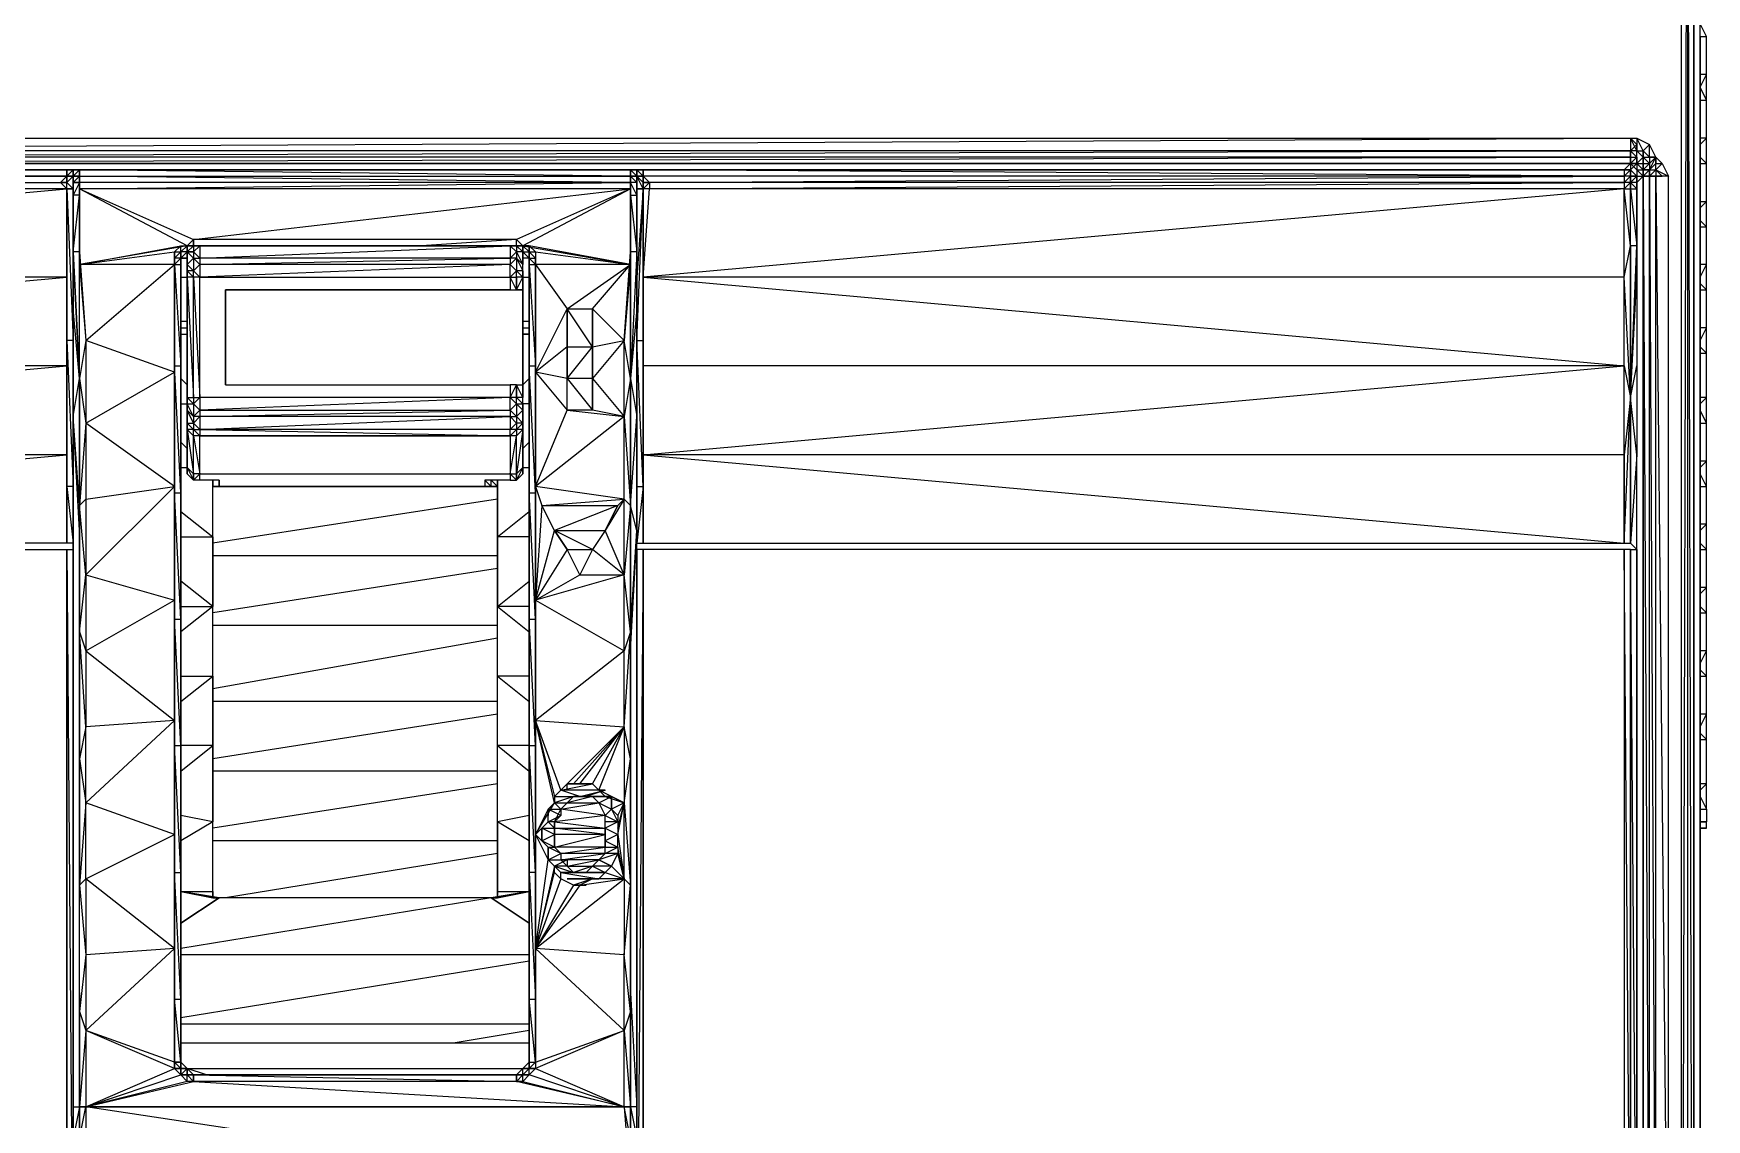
# Model space of a CAD drawing. Header units: millimetres. Extents: x 0 to 3881, y 0 to 2744.
# Drawn here: x 1903.7 to 1968.6, y 2008.6 to 2050.7 of the extents above; entities that cross this region are included whole.
import ezdxf

# ---------------------------------------------------------------- set-up
doc = ezdxf.new("R2010")
doc.units = ezdxf.units.MM

# ---------------------------------------------------------------- blocks, each defined once
blk = doc.blocks.new('A$C147918ED')
at = {"flags": 128}
for points in [[(104.678, 112.379), (104.678, 133.026), (104.678, 133.271), (104.433, 133.271), (104.187, 133.517), (0.737, 133.517), (0.491, 133.271), (0.246, 133.026), (0.246, 112.379), (0.246, 31.96), (0.491, 31.714), (0.491, 31.468), (0.737, 31.468), (1.965, 31.468), (2.211, 31.468), (2.456, 31.468), (102.468, 31.468), (102.713, 31.468), (102.959, 31.468)], [(104.433, 34.922), (104.433, 130.078), (104.187, 130.078)], [(104.678, 112.379), (104.924, 112.379), (104.678, 112.87), (104.924, 113.362), (104.678, 113.362)], [(104.678, 108.435), (104.678, 112.379), (104.678, 69.829), (104.678, 70.074), (104.678, 70.566), (104.678, 70.811), (104.678, 79.422)], [(104.678, 8.857), (104.924, 8.857), (104.924, 9.102), (104.924, 9.594), (104.924, 10.331), (104.924, 10.822), (104.924, 11.804), (104.924, 12.541), (104.924, 36.15), (104.924, 36.395), (104.924, 36.641), (104.924, 36.887), (104.678, 44.255), (104.678, 60.004), (104.678, 60.495), (104.678, 60.741), (104.678, 60.986), (104.678, 61.478), (104.678, 69.829), (104.678, 112.379)], [(104.924, 110.905), (104.924, 112.379)], [(104.924, 108.435), (104.924, 109.908), (104.678, 110.414), (104.924, 110.905), (104.678, 110.905)], [(104.924, 109.908), (104.924, 110.905)], [(104.678, 109.908), (104.924, 109.908)], [(102.222, 56.551), (101.976, 56.551), (2.948, 56.551), (2.702, 56.551), (2.211, 56.796), (1.965, 57.042), (1.719, 57.533), (1.474, 58.025), (1.474, 106.961), (1.719, 107.452), (1.965, 107.698), (2.211, 108.189), (2.702, 108.435), (2.948, 108.435), (101.976, 108.435), (102.222, 108.435), (102.713, 108.189)], [(101.976, 107.452), (2.948, 107.452), (2.702, 107.698), (2.702, 107.944), (2.456, 107.944), (2.456, 107.698), (2.211, 107.698), (2.211, 108.189), (2.702, 107.944), (2.702, 108.435), (2.948, 108.189), (2.948, 108.435), (2.948, 107.944), (2.948, 108.189), (2.948, 107.944), (2.948, 107.698), (2.948, 107.452), (2.702, 107.698), (2.948, 107.698), (2.702, 107.944), (2.948, 108.189)], [(101.976, 107.698), (102.222, 107.698), (102.222, 107.944), (101.976, 107.944), (102.222, 107.698), (101.976, 107.452)], [(102.222, 107.944), (102.222, 108.189)], [(102.222, 107.452), (102.222, 107.944)], [(102.222, 107.944), (102.468, 107.698), (102.222, 107.452), (102.222, 107.207), (102.468, 107.207), (102.222, 107.452), (102.468, 107.452), (102.468, 107.698)], [(102.959, 107.698), (102.713, 108.189)], [(104.678, 108.435), (104.678, 108.189), (104.678, 107.944)], [(104.678, 108.189), (104.924, 108.435), (104.678, 108.435)], [(104.678, 80.405), (104.678, 107.944)], [(104.924, 87.297), (104.924, 107.452), (104.924, 108.435)], [(41.279, 106.961), (3.193, 106.961)], [(2.948, 107.452), (101.976, 107.452)], [(3.193, 107.207), (2.948, 107.207), (3.193, 107.207), (41.279, 107.207), (3.193, 106.961), (41.279, 106.961), (3.193, 106.715), (41.279, 106.47), (3.193, 106.47), (2.948, 106.47), (3.193, 106.715), (2.948, 106.715), (3.193, 106.961), (3.193, 106.715), (3.193, 106.47)], [(41.525, 106.715), (41.525, 106.961), (41.525, 107.207), (3.193, 107.207), (41.77, 107.207), (63.154, 107.207), (101.731, 107.207)], [(41.279, 106.961), (41.279, 107.207)], [(41.279, 106.47), (41.279, 106.715), (41.525, 106.961), (41.279, 106.961), (41.525, 107.207)], [(63.154, 107.207), (63.154, 106.961), (41.77, 107.207), (41.525, 107.207), (41.525, 106.961)], [(41.77, 107.207), (41.525, 106.961)], [(41.525, 106.961), (41.525, 107.207)], [(41.77, 107.207), (41.525, 107.207)], [(41.77, 107.207), (41.77, 106.961), (41.77, 106.715)], [(63.399, 61.478), (63.399, 92.701), (63.399, 96.139), (63.399, 99.592), (63.399, 103.031), (63.399, 106.47), (63.399, 106.961), (63.399, 107.207), (63.154, 107.207)], [(63.154, 106.715), (63.154, 106.961), (63.154, 107.207)], [(63.399, 106.961), (63.154, 106.961), (63.399, 106.961), (63.154, 106.961), (63.154, 107.207)], [(63.154, 106.961), (63.399, 106.961), (63.154, 107.207)], [(63.399, 106.961), (63.154, 107.207)], [(63.399, 106.961), (63.399, 107.207)], [(63.399, 106.961), (63.399, 107.207)], [(63.645, 107.207), (63.645, 106.961)], [(101.731, 106.961), (101.976, 107.207), (101.731, 107.207)], [(101.731, 106.47), (101.976, 106.47), (101.976, 106.715), (101.976, 106.961), (101.976, 107.207)], [(101.976, 107.452), (102.222, 107.452)], [(102.222, 107.452), (102.222, 107.207), (101.976, 107.452)], [(102.713, 106.961), (102.713, 107.207), (102.959, 107.698), (102.713, 107.452), (102.713, 107.207), (102.468, 107.207)], [(102.468, 106.961), (102.468, 107.207), (102.468, 107.452)], [(102.468, 106.961), (102.468, 107.207), (102.713, 107.207), (102.468, 106.961), (102.713, 107.207), (102.713, 106.961), (102.468, 106.961), (102.713, 106.961)], [(102.713, 107.207), (102.959, 107.452), (102.959, 107.698)], [(102.959, 107.207), (103.205, 107.452), (102.959, 107.698), (102.959, 107.452), (103.205, 107.452), (103.45, 106.961), (103.205, 106.961), (102.959, 106.961), (103.205, 106.961)], [(104.678, 105.979), (104.924, 105.979), (104.924, 107.452), (104.678, 107.698)], [(104.678, 107.452), (104.924, 107.452)], [(3.193, 106.715), (41.033, 106.715), (41.279, 106.961)], [(41.279, 106.47), (41.033, 106.715), (41.279, 106.961)], [(41.033, 106.715), (41.279, 106.715), (41.279, 106.961)], [(41.279, 106.47), (41.033, 106.715), (41.279, 106.715), (41.279, 106.961)], [(41.279, 106.715), (41.279, 106.961)], [(41.525, 106.961), (41.279, 106.961), (41.525, 106.961), (41.279, 106.961)], [(41.279, 106.47), (41.279, 106.715), (41.525, 106.47)], [(41.525, 61.478), (41.525, 64.671), (41.525, 67.618), (41.525, 70.811), (41.77, 70.811), (41.77, 75.247), (41.77, 79.668), (41.77, 84.089), (41.77, 88.771), (41.77, 93.192), (41.525, 97.627), (41.525, 101.803), (41.525, 106.224), (41.525, 106.47), (41.525, 106.715)], [(63.399, 106.715), (63.399, 106.47), (63.399, 106.224), (63.399, 106.715), (63.154, 106.715), (63.154, 106.47), (41.77, 106.47), (63.154, 106.715), (41.77, 106.715), (41.77, 106.224), (41.525, 106.224)], [(41.77, 106.224), (41.77, 106.715)], [(63.399, 106.961), (63.154, 106.961)], [(63.154, 106.961), (63.399, 106.715), (63.399, 106.961)], [(63.399, 106.961), (63.399, 106.715), (63.399, 106.47), (63.399, 106.224), (63.399, 104.014), (63.154, 99.101), (63.154, 94.174), (63.154, 89.262)], [(63.645, 106.47), (63.399, 106.961), (63.645, 106.715), (63.645, 106.961), (63.399, 106.961), (63.645, 106.961)], [(63.645, 96.139), (101.731, 99.592), (101.976, 98.364), (101.731, 96.139), (101.731, 92.701), (101.976, 98.364), (101.731, 103.031), (101.976, 104.259), (101.731, 106.47), (63.891, 106.47), (101.731, 106.715), (63.891, 106.715), (101.731, 106.961), (63.645, 106.961), (63.891, 106.715), (63.645, 106.715), (63.645, 106.961)], [(101.976, 106.47), (101.976, 106.715)], [(101.976, 98.364), (101.976, 104.259), (101.976, 106.47), (102.222, 104.259), (102.222, 106.47), (102.222, 106.715)], [(102.222, 106.715), (102.468, 106.961)], [(102.222, 106.47), (102.222, 106.715)], [(102.713, 106.961), (102.959, 106.961)], [(41.279, 99.592), (41.279, 100.575), (41.279, 103.031), (41.279, 106.47)], [(41.279, 92.701), (41.279, 94.911), (41.279, 96.139), (41.279, 100.575), (41.279, 106.47), (41.525, 100.575), (41.279, 100.575), (41.525, 94.911), (41.279, 94.911), (41.525, 92.701), (41.525, 94.911), (41.525, 100.575), (41.525, 106.47), (41.525, 103.031)], [(63.154, 106.47), (58.978, 104.259), (58.733, 104.505), (58.978, 104.259)], [(59.224, 104.259), (59.469, 104.014), (63.154, 103.522), (59.224, 104.259), (58.978, 104.259), (63.154, 103.522), (63.154, 106.47), (63.154, 104.014), (63.154, 103.522), (62.908, 100.575), (61.68, 101.803)], [(101.976, 92.455), (101.731, 92.455), (63.645, 92.455), (63.399, 92.455), (63.399, 92.701), (63.645, 92.701), (101.731, 92.701), (101.976, 92.701), (102.222, 92.455), (102.222, 96.139), (101.976, 92.701), (101.976, 98.364), (102.222, 103.031), (102.222, 104.259), (102.222, 106.47), (102.222, 103.031), (102.222, 99.592)], [(63.399, 100.575), (63.645, 106.47), (63.399, 103.031), (63.399, 100.575), (63.399, 94.911), (63.645, 94.911), (63.399, 92.701), (63.399, 94.911), (63.399, 96.139), (63.399, 100.575), (63.399, 99.592)], [(63.645, 92.701), (63.645, 94.911), (63.399, 100.575), (63.645, 100.575), (63.645, 106.47), (63.399, 106.47)], [(63.645, 106.47), (63.645, 100.575), (63.645, 94.911), (63.645, 92.701), (63.645, 96.139), (63.645, 100.575), (63.645, 99.592), (63.645, 96.139), (63.645, 94.911)], [(101.731, 103.031), (101.731, 106.47), (63.645, 103.031), (63.645, 100.575)], [(104.678, 105.733), (104.924, 105.979)], [(104.678, 103.031), (104.924, 103.522), (104.924, 104.996), (104.678, 105.242)], [(104.678, 103.277), (104.678, 103.522), (104.678, 104.996), (104.924, 104.996)], [(41.77, 84.089), (41.77, 84.335), (41.77, 88.771), (41.77, 89.262), (41.77, 93.192), (41.77, 94.174), (41.525, 97.627), (41.77, 99.101), (41.525, 104.014)], [(41.77, 103.522), (45.7, 104.259), (45.946, 104.259), (41.77, 103.522), (42.016, 100.575), (42.016, 97.367), (42.016, 94.42), (45.455, 94.911), (42.016, 91.472), (45.455, 90.49)], [(45.455, 103.522), (45.455, 103.768), (45.455, 104.014)], [(45.455, 103.522), (45.7, 103.522), (45.7, 103.768), (45.7, 104.014)], [(45.7, 93.929), (46.943, 92.946), (46.943, 95.157), (46.943, 94.911), (47.188, 94.911), (47.188, 95.157), (46.437, 95.157), (46.191, 95.157), (45.946, 95.402), (45.946, 95.648), (45.946, 95.894), (45.946, 97.367), (45.946, 97.627), (45.946, 98.119), (45.946, 98.364), (45.946, 103.031), (45.946, 103.277), (45.946, 103.522), (45.946, 103.768), (45.946, 104.014), (46.191, 104.259), (46.437, 104.259), (46.437, 103.768), (46.437, 103.522), (46.437, 103.031), (46.191, 103.277), (46.437, 103.522), (46.191, 103.768), (46.437, 103.768), (46.191, 104.014), (46.437, 104.259), (46.191, 104.259), (45.946, 104.014)], [(45.946, 104.014), (45.7, 104.014), (45.946, 104.259)], [(45.7, 103.768), (45.946, 104.014)], [(45.946, 103.522), (45.946, 104.014)], [(58.733, 104.259), (58.978, 104.014), (58.733, 104.014), (58.978, 103.522), (58.733, 103.768), (58.978, 103.277), (58.733, 103.277), (58.978, 103.031), (58.733, 103.031), (58.733, 102.54), (58.487, 103.031), (58.487, 103.522), (46.437, 103.031), (58.487, 103.031), (58.487, 102.54), (47.434, 102.54), (47.434, 98.856), (58.487, 98.856), (58.487, 98.364), (46.437, 98.364)], [(58.733, 104.259), (58.487, 104.259), (58.733, 104.259), (58.487, 104.259), (46.437, 104.259)], [(47.434, 102.54), (47.434, 98.856), (47.434, 102.54), (58.978, 102.54), (58.733, 102.54), (58.978, 103.031), (58.978, 103.277), (58.978, 103.522), (58.978, 104.014), (58.978, 103.768), (58.978, 103.522)], [(58.978, 104.259), (58.733, 104.259), (58.733, 104.505), (55.048, 104.259)], [(58.978, 104.014), (59.224, 104.014), (58.978, 104.259), (59.224, 104.014), (59.224, 104.259), (59.224, 104.014)], [(58.978, 103.277), (58.978, 103.522), (58.978, 104.014)], [(59.469, 104.014), (59.469, 103.522), (59.469, 103.768)], [(63.154, 94.174), (63.154, 99.101), (63.154, 104.014)], [(45.455, 103.522), (45.7, 99.592), (45.7, 103.522)], [(45.7, 103.768), (45.7, 103.522)], [(58.733, 71.794), (58.978, 72.054), (58.733, 72.054), (58.978, 72.299), (59.224, 72.545), (59.224, 76.966), (59.224, 81.387), (59.224, 85.823), (59.224, 90.244), (59.224, 94.665), (59.224, 99.101), (59.224, 103.522), (59.469, 99.592)], [(58.978, 95.648), (58.978, 95.894), (58.978, 97.367), (58.978, 97.627), (58.978, 98.119), (58.978, 98.364), (58.978, 103.031), (58.978, 103.277), (58.978, 103.522), (58.978, 103.768)], [(59.224, 103.768), (58.978, 103.768)], [(60.698, 101.803), (61.68, 101.803), (63.154, 103.522)], [(104.924, 103.522), (104.678, 103.522)], [(45.7, 103.031), (45.946, 103.031)], [(45.946, 98.364), (45.946, 103.031), (46.191, 98.364), (46.437, 98.364)], [(46.191, 98.364), (46.191, 103.031), (45.946, 103.031)], [(58.487, 102.54), (58.733, 102.54), (58.733, 103.031)], [(59.224, 99.101), (58.978, 98.856), (58.978, 102.54), (58.978, 98.364), (58.978, 103.031)], [(58.978, 103.031), (59.224, 103.031)], [(101.731, 96.139), (101.731, 99.592), (63.645, 99.592), (63.645, 103.031)], [(104.924, 101.066), (104.924, 102.54), (104.678, 102.785)], [(104.678, 102.049), (104.678, 102.54), (104.924, 102.54)], [(45.946, 101.312), (45.7, 101.312), (45.7, 101.066), (45.946, 101.066)], [(59.224, 101.312), (58.978, 101.312)], [(59.715, 94.174), (62.663, 94.174), (62.908, 94.42), (62.908, 97.627), (59.469, 94.911), (60.698, 97.873), (60.698, 99.101), (59.469, 99.347), (60.698, 97.873), (62.908, 97.627), (61.68, 97.873), (60.698, 97.873), (60.698, 99.101), (60.698, 100.329), (59.469, 99.347), (60.698, 101.803), (60.698, 100.329), (61.68, 100.329), (62.908, 100.575)], [(61.68, 99.101), (60.698, 99.101), (61.68, 100.329), (60.698, 101.803), (60.698, 100.329), (60.698, 99.101), (61.68, 97.873), (60.698, 97.873), (60.698, 99.101), (60.698, 100.329), (60.698, 101.803), (61.68, 101.803)], [(45.7, 100.82), (45.946, 100.82)], [(58.978, 101.066), (59.224, 101.066)], [(58.978, 100.82), (59.224, 100.82)], [(104.678, 100.575), (104.924, 101.066), (104.678, 101.066)], [(41.525, 92.701), (41.279, 92.701), (41.279, 94.911), (41.279, 100.575)], [(41.525, 100.575), (41.525, 96.139), (41.525, 94.911), (41.525, 92.701), (41.525, 96.139)], [(104.678, 100.084), (104.924, 100.084), (104.678, 100.329)], [(104.924, 98.364), (104.924, 100.084)], [(2.948, 61.478), (2.702, 61.478), (2.702, 92.455), (2.948, 92.455), (3.193, 92.455), (41.279, 92.455), (41.525, 92.455), (41.525, 92.701), (41.525, 96.139), (41.525, 99.592)], [(59.224, 94.665), (59.224, 99.101), (59.224, 94.665), (59.224, 99.592)], [(45.7, 99.101), (45.946, 98.856)], [(45.7, 90.244), (45.7, 94.665), (45.7, 99.101)], [(58.487, 98.364), (58.733, 98.856), (58.487, 98.856)], [(58.978, 98.119), (58.978, 98.364), (58.733, 98.856), (58.978, 98.856)], [(45.7, 98.119), (45.946, 98.119)], [(45.946, 98.119), (45.946, 98.364)], [(59.224, 98.119), (58.978, 98.119)], [(104.678, 98.119), (104.924, 98.364), (104.678, 98.364)], [(45.946, 95.648), (45.946, 97.367), (45.946, 97.873)], [(58.978, 97.627), (58.978, 97.367)], [(63.154, 89.262), (63.399, 93.192), (63.154, 94.174), (63.399, 97.627), (63.399, 93.192), (63.154, 88.771), (63.154, 84.089)], [(104.678, 97.367), (104.924, 97.367), (104.678, 97.873)], [(46.437, 97.122), (58.487, 96.876), (46.437, 96.876), (46.191, 97.122)], [(46.437, 96.876), (58.487, 96.876), (58.487, 95.402), (58.733, 96.876)], [(58.487, 96.876), (58.487, 97.122)], [(58.733, 96.876), (58.978, 97.122), (58.733, 97.122), (58.978, 97.367), (58.978, 95.894), (58.978, 95.648)], [(58.978, 97.122), (58.978, 97.367), (58.733, 97.367)], [(104.924, 95.894), (104.924, 97.367)], [(45.7, 96.63), (45.946, 96.385)], [(59.224, 96.63), (58.978, 96.385)], [(63.399, 92.701), (63.399, 96.139)], [(45.7, 95.648), (45.946, 95.648)], [(58.487, 95.157), (58.733, 95.157), (58.978, 95.402), (58.978, 95.648), (59.224, 95.648)], [(104.678, 95.648), (104.924, 95.894), (104.678, 95.894)], [(45.7, 87.542), (46.943, 87.542), (46.943, 90.244), (46.943, 92.946), (46.943, 95.157)], [(46.437, 95.157), (46.437, 95.402), (58.487, 95.402), (58.733, 95.402), (58.733, 95.157), (58.487, 95.402), (58.487, 95.157), (57.505, 95.157), (57.505, 94.911), (57.75, 94.911), (57.996, 94.911), (57.75, 94.911)], [(57.505, 94.911), (47.188, 94.911), (46.943, 94.911)], [(57.75, 94.911), (57.505, 95.157)], [(57.75, 94.911), (57.75, 95.157)], [(57.75, 78.931), (57.996, 78.931), (57.996, 79.177), (57.996, 78.931), (57.996, 79.177), (57.996, 81.879), (57.996, 84.841), (57.996, 87.542), (57.996, 90.244), (57.996, 92.946), (57.996, 95.157), (57.996, 92.946), (59.224, 93.929)], [(61.68, 83.352), (60.698, 83.352), (62.908, 85.577), (62.908, 88.525), (59.469, 85.823), (62.908, 85.577), (60.452, 83.107), (59.469, 85.823), (59.469, 90.49), (59.469, 94.911)], [(104.678, 94.911), (104.924, 94.911), (104.678, 95.402)], [(104.924, 93.437), (104.924, 94.911)], [(45.455, 72.545), (45.7, 72.545), (45.455, 72.545), (45.7, 72.299), (45.7, 72.545), (45.946, 72.299), (46.191, 72.054), (45.946, 72.299), (45.7, 72.299), (45.7, 72.545), (45.7, 76.966), (45.7, 81.387), (45.7, 85.823), (45.7, 90.244), (45.7, 94.665)], [(45.455, 90.49), (45.455, 89.753), (45.455, 94.665)], [(57.996, 94.42), (46.943, 92.701)], [(59.469, 94.665), (59.469, 90.49), (59.469, 89.753), (59.469, 85.823), (59.469, 84.841), (59.469, 81.387), (59.469, 79.914), (59.469, 76.966), (59.469, 75.001), (59.469, 72.545), (59.469, 76.966), (59.469, 81.387)], [(62.908, 91.472), (62.171, 93.192), (61.68, 92.455), (61.189, 91.472), (60.698, 92.455), (60.206, 93.192), (59.715, 94.174), (62.663, 94.174), (60.206, 93.192), (59.715, 94.174), (59.469, 90.49), (61.189, 91.472), (62.908, 91.472), (61.68, 92.455), (61.189, 91.472), (60.698, 92.455), (59.469, 90.49), (60.206, 93.192), (60.698, 92.455), (61.68, 92.455), (60.206, 93.192), (62.171, 93.192)], [(62.908, 94.42), (62.171, 93.192)], [(45.7, 92.946), (46.943, 92.946), (46.943, 90.244), (45.7, 91.227)], [(59.224, 92.946), (57.996, 92.946), (57.996, 90.244)], [(62.171, 93.192), (61.68, 92.455)], [(104.678, 93.192), (104.924, 93.437), (104.678, 93.437)], [(41.279, 59.267), (41.279, 60.495), (41.279, 61.478), (41.279, 92.455), (41.279, 61.478), (41.279, 92.455), (41.525, 61.478), (41.525, 92.455)], [(101.976, 92.455), (101.976, 61.478), (102.222, 61.478), (101.976, 92.455), (102.222, 92.455), (102.222, 61.478)], [(102.222, 61.478), (102.222, 92.455)], [(104.678, 92.455), (104.924, 92.455), (104.678, 92.701)], [(104.924, 90.981), (104.924, 92.455)], [(57.996, 92.209), (46.943, 92.209)], [(57.996, 91.718), (46.943, 89.999)], [(41.77, 89.262), (42.016, 91.472), (42.016, 88.525), (45.455, 90.49)], [(59.224, 90.244), (57.996, 90.244), (59.224, 91.227)], [(62.663, 81.633), (62.663, 81.387), (62.908, 82.616), (63.154, 79.422), (63.154, 84.335), (63.154, 89.262), (62.908, 91.472)], [(104.678, 90.736), (104.924, 90.981), (104.678, 90.981)], [(42.016, 88.525), (45.455, 85.823), (45.455, 90.49)], [(45.7, 90.244), (46.943, 90.244), (45.7, 89.262)], [(47.188, 78.931), (46.943, 78.931), (46.943, 79.177), (46.943, 81.879), (46.943, 84.841), (46.943, 87.542), (46.943, 90.244)], [(59.224, 87.542), (57.996, 87.542), (57.996, 90.244), (59.224, 89.262)], [(59.224, 90.244), (59.224, 85.823), (59.224, 89.753), (59.224, 84.841), (59.224, 85.823), (59.224, 81.387), (59.224, 84.841), (59.224, 79.914), (59.224, 81.387), (59.224, 76.966), (59.224, 79.914), (59.224, 75.001), (59.224, 76.966), (59.224, 72.545), (59.224, 75.001), (59.224, 72.545), (59.469, 72.545), (59.224, 75.001), (59.469, 75.001), (59.469, 79.914), (59.224, 79.914), (59.469, 75.001), (59.469, 72.545), (62.908, 73.773)], [(104.678, 89.999), (104.924, 89.999), (104.678, 90.244)], [(104.924, 88.525), (104.924, 89.999)], [(57.996, 89.507), (46.943, 89.507)], [(57.996, 89.016), (46.943, 87.051)], [(63.154, 79.422), (62.908, 79.668), (62.908, 82.616), (63.154, 84.335), (62.908, 85.577), (63.154, 89.262), (62.908, 88.525)], [(63.154, 84.335), (63.154, 89.262)], [(104.678, 88.034), (104.924, 88.525), (104.678, 88.525)], [(104.678, 87.542), (104.924, 87.542), (104.678, 87.788)], [(45.7, 86.56), (46.943, 87.542), (46.943, 84.841), (45.7, 84.841)], [(59.224, 84.841), (57.996, 84.841), (57.996, 87.542), (59.224, 86.56)], [(104.678, 82.37), (104.924, 82.37), (104.924, 83.352), (104.924, 85.086), (104.924, 86.069), (104.924, 87.051), (104.924, 87.542)], [(57.996, 86.56), (46.943, 86.56)], [(42.016, 79.668), (45.455, 81.387), (42.016, 82.616), (45.455, 85.823), (42.016, 85.577)], [(45.455, 76.966), (45.455, 81.387), (45.455, 85.823)], [(57.996, 86.069), (46.943, 84.335)], [(59.715, 81.142), (60.206, 81.387), (59.715, 81.633), (60.206, 81.633), (59.961, 81.879), (59.469, 81.387), (59.469, 85.823)], [(104.678, 85.577), (104.924, 86.069), (104.678, 86.069)], [(45.7, 72.299), (45.7, 72.054), (45.946, 71.794), (45.7, 72.054), (45.455, 72.299), (45.455, 72.545), (45.455, 76.966), (42.016, 79.668), (42.016, 82.616), (42.016, 85.577), (41.77, 84.335), (42.016, 82.616), (41.77, 79.422), (42.016, 79.668), (42.016, 76.721), (42.016, 73.773)], [(60.698, 83.107), (60.698, 83.352), (60.943, 83.352), (61.189, 83.352), (62.908, 85.577), (60.943, 83.352), (60.698, 83.352), (60.452, 83.107), (60.206, 82.861), (60.943, 82.861), (60.206, 82.616), (60.698, 82.616), (60.452, 82.37), (60.452, 82.124), (60.206, 81.879), (60.206, 81.633), (60.206, 81.387), (60.206, 81.633)], [(61.189, 82.861), (62.171, 83.107), (60.452, 83.107), (61.68, 83.352), (61.926, 83.107), (62.908, 85.577), (62.908, 82.616)], [(61.189, 83.352), (61.68, 83.352), (62.908, 85.577)], [(104.678, 85.086), (104.924, 85.086), (104.678, 85.332)], [(45.7, 83.844), (46.943, 84.841), (46.943, 81.879), (45.7, 82.124)], [(59.224, 82.124), (57.996, 81.879), (57.996, 84.841), (59.224, 83.844)], [(41.77, 70.811), (41.77, 74.51), (41.77, 79.422), (41.77, 84.335)], [(57.996, 83.844), (46.943, 83.844)], [(57.996, 83.352), (46.943, 81.633)], [(104.678, 83.107), (104.924, 83.352), (104.678, 83.352)], [(59.715, 81.142), (59.715, 81.633), (59.961, 81.879), (59.961, 82.37), (59.469, 81.387), (60.206, 82.616), (59.961, 82.37), (59.961, 82.124)], [(60.206, 82.861), (61.189, 82.861), (60.452, 83.107)], [(60.206, 81.879), (60.452, 82.37), (60.698, 82.616), (60.943, 82.861), (61.189, 82.861), (61.434, 82.861), (61.68, 82.861), (60.698, 82.616), (61.926, 82.616), (62.171, 82.124)], [(61.926, 82.616), (61.68, 82.861), (60.943, 82.861), (61.434, 82.861), (61.68, 82.861), (61.926, 82.616), (62.171, 82.124)], [(61.926, 83.107), (62.171, 83.107), (61.434, 82.861), (62.417, 82.861), (61.68, 82.861), (61.926, 82.616), (62.417, 82.861), (62.417, 82.37), (62.663, 81.879), (62.171, 81.633), (62.663, 81.387), (62.663, 81.142)], [(62.171, 82.861), (62.417, 82.861), (62.908, 82.616)], [(62.417, 82.37), (62.663, 82.124), (62.663, 81.633), (62.908, 82.616)], [(104.678, 82.861), (104.924, 82.37), (104.924, 81.879), (104.678, 81.879)], [(57.996, 78.931), (57.75, 78.931), (47.188, 78.931), (46.943, 78.931), (46.943, 79.177), (46.943, 78.931), (45.7, 79.177), (46.943, 79.177), (46.943, 81.879), (45.7, 81.142)], [(59.224, 81.142), (57.996, 81.879), (57.996, 79.177), (59.224, 79.177), (57.996, 78.931)], [(60.206, 80.896), (60.206, 81.387), (60.206, 81.633), (60.206, 81.879), (59.961, 81.879), (60.452, 82.124), (59.961, 82.37)], [(60.206, 81.387), (60.206, 80.896), (60.452, 80.651), (60.452, 80.405), (60.698, 80.405), (60.698, 80.159), (60.943, 79.914), (61.434, 79.914), (61.68, 80.159), (61.926, 80.405), (62.171, 80.651), (62.171, 80.896), (62.171, 81.142), (62.171, 81.387), (62.171, 81.633), (62.171, 81.879), (62.171, 82.124)], [(104.678, 81.633), (104.924, 81.633), (104.678, 81.633), (104.924, 81.633), (104.924, 81.879), (104.678, 81.879), (104.924, 81.879)], [(59.715, 81.633), (59.715, 81.142)], [(62.171, 81.387), (62.171, 80.896), (62.663, 80.896), (62.663, 81.387), (62.908, 79.668), (62.663, 80.896), (62.663, 80.651)], [(62.663, 81.387), (62.171, 81.142), (62.663, 80.896)], [(57.996, 81.142), (46.943, 81.142)], [(57.996, 80.651), (47.434, 78.931)], [(60.206, 79.914), (60.206, 80.159), (59.961, 80.405), (59.961, 80.896)], [(62.417, 80.159), (62.663, 80.651), (62.171, 80.651), (62.663, 80.896), (62.663, 80.651), (61.926, 80.405), (62.171, 80.651), (62.171, 80.896)], [(62.908, 79.668), (62.663, 80.651)], [(60.698, 80.405), (60.698, 80.159), (60.206, 80.159), (60.943, 79.914), (60.452, 79.914), (61.926, 79.668), (60.698, 79.668), (61.68, 79.668), (60.943, 79.422), (61.434, 79.422), (61.189, 79.422)], [(60.943, 79.422), (60.452, 79.668), (60.452, 79.914), (60.206, 80.159)], [(61.926, 80.405), (60.452, 80.405), (60.698, 80.159), (61.926, 80.405), (61.68, 80.159)], [(60.943, 79.914), (61.434, 79.914), (61.68, 80.159)], [(61.68, 79.668), (61.926, 79.668), (62.171, 79.914)], [(104.678, 80.405), (104.678, 80.159), (104.678, 79.914), (104.678, 79.422)], [(41.77, 75.247), (41.77, 74.51), (41.77, 70.811), (41.77, 75.247), (41.77, 79.422)], [(41.77, 70.811), (41.77, 74.51), (41.77, 79.422)], [(61.189, 79.422), (59.469, 76.966), (62.908, 79.668), (62.908, 76.721), (63.154, 79.422), (63.154, 74.51), (62.908, 76.721)], [(61.189, 79.422), (60.943, 79.422), (59.469, 76.966)], [(45.7, 79.177), (46.943, 78.931)], [(57.75, 78.931), (45.7, 76.966)], [(57.75, 78.931), (47.188, 78.931)], [(59.224, 79.177), (57.996, 78.931)], [(45.455, 72.299), (45.455, 72.545), (42.016, 73.773), (45.455, 76.966), (42.016, 76.721)], [(59.224, 76.721), (45.7, 76.721)], [(59.224, 76.475), (45.7, 74.264)], [(63.154, 75.247), (63.399, 70.811), (63.154, 70.811)], [(63.154, 70.811), (63.154, 74.51), (63.154, 70.811), (62.908, 70.811), (42.016, 70.811), (41.77, 70.811), (41.77, 69.583), (41.77, 66.144), (41.77, 64.671), (41.77, 61.478), (63.154, 61.478), (63.399, 61.478), (63.399, 60.004)], [(59.224, 74.019), (45.7, 74.019)], [(59.224, 73.773), (56.276, 73.282)], [(45.7, 72.054), (45.946, 72.299), (45.7, 72.299), (45.946, 72.299), (45.7, 72.299), (45.7, 72.545), (45.7, 73.282)], [(59.224, 73.282), (45.7, 73.282)], [(41.525, 70.811), (41.77, 70.811), (42.016, 70.811), (45.7, 72.054), (45.7, 72.299)], [(46.697, 72.054), (45.946, 72.299), (58.978, 72.299)], [(59.224, 72.545), (59.224, 72.299), (58.978, 72.299), (58.733, 72.054), (46.191, 72.054)], [(58.978, 71.794), (58.978, 72.054), (58.978, 72.299), (59.224, 72.299), (58.978, 72.054), (59.224, 72.054), (59.224, 72.299), (59.224, 72.545), (59.224, 72.299)], [(59.224, 72.299), (59.469, 72.545), (59.469, 72.299)], [(46.191, 71.794), (45.946, 72.054)], [(46.191, 72.054), (45.946, 72.054)], [(46.191, 72.054), (58.733, 72.054)], [(63.154, 70.811), (63.154, 69.583)], [(63.399, 69.583), (63.399, 66.144), (63.154, 66.144), (63.399, 69.583), (63.154, 69.583), (63.154, 66.144), (63.154, 69.583), (63.154, 70.811), (63.399, 69.583), (63.399, 70.811), (63.154, 70.811)]]:
    blk.add_lwpolyline(points, dxfattribs=at)
for points in [[(104.187, 130.078), (103.941, 130.078), (103.941, 34.922)], [(104.433, 34.922), (104.187, 130.078), (104.187, 34.922), (104.433, 34.676)], [(104.433, 130.078), (104.433, 34.922)], [(101.976, 108.435), (101.976, 107.944), (2.948, 107.944)], [(2.948, 107.698), (101.976, 107.944), (101.976, 107.698)], [(102.222, 107.944), (101.976, 108.435), (102.222, 108.189)], [(102.222, 108.189), (101.976, 107.944)], [(101.976, 107.944), (101.976, 107.698), (101.976, 107.452), (101.976, 107.698)], [(102.222, 108.435), (102.222, 107.944), (102.468, 107.944)], [(102.468, 107.944), (102.713, 107.698), (102.713, 108.189), (102.468, 107.944), (102.468, 107.698)], [(2.948, 107.452), (101.976, 107.698), (101.976, 107.452)], [(41.279, 107.207), (41.279, 106.961)], [(41.279, 106.961), (41.279, 107.207), (41.279, 106.961)], [(41.279, 106.961), (41.279, 107.207), (41.279, 106.961)], [(41.279, 106.961), (41.279, 107.207), (41.279, 106.961)], [(41.525, 107.207), (41.279, 107.207)], [(41.279, 106.961), (41.525, 107.207), (41.279, 106.961), (41.279, 106.715)], [(41.279, 106.961), (41.525, 107.207), (41.279, 106.961), (41.525, 107.207), (41.279, 106.961)], [(41.279, 107.207), (41.525, 107.207), (41.279, 107.207)], [(41.279, 107.207), (41.525, 107.207), (41.279, 107.207)], [(41.279, 107.207), (41.525, 107.207), (41.279, 107.207)], [(41.279, 107.207), (41.525, 107.207), (41.279, 107.207)], [(41.525, 106.961), (41.525, 107.207), (41.525, 106.961)], [(41.525, 106.961), (41.77, 107.207)], [(41.525, 106.961), (41.525, 107.207), (41.525, 106.961)], [(41.525, 107.207), (41.77, 107.207), (41.525, 106.961)], [(41.77, 107.207), (41.525, 107.207)], [(41.525, 106.961), (41.525, 107.207), (41.525, 106.961)], [(41.525, 107.207), (41.525, 106.961), (41.525, 107.207)], [(41.525, 107.207), (41.525, 106.961), (41.525, 107.207)], [(41.525, 106.961), (41.525, 107.207), (41.525, 106.961)], [(41.525, 107.207), (41.525, 106.961)], [(41.525, 106.961), (41.525, 107.207), (41.525, 106.961)], [(41.525, 106.961), (41.525, 107.207), (41.525, 106.961)], [(41.525, 107.207), (41.77, 107.207)], [(41.525, 107.207), (41.77, 107.207)], [(41.77, 107.207), (41.525, 107.207), (41.77, 107.207)], [(41.77, 107.207), (41.525, 107.207), (41.77, 107.207), (41.525, 107.207), (41.77, 107.207), (41.525, 107.207)], [(41.77, 107.207), (41.525, 107.207), (41.77, 107.207), (41.525, 107.207), (41.77, 107.207)], [(41.77, 107.207), (63.154, 107.207)], [(41.77, 106.961), (41.77, 107.207)], [(41.77, 107.207), (41.77, 106.961)], [(63.399, 107.207), (63.154, 107.207)], [(63.154, 107.207), (63.399, 107.207), (63.154, 107.207)], [(63.399, 107.207), (63.154, 107.207), (63.399, 107.207)], [(63.399, 107.207), (63.154, 107.207), (63.399, 107.207), (63.154, 107.207), (63.399, 107.207), (63.154, 107.207), (63.399, 107.207), (63.154, 107.207), (63.399, 106.961), (63.399, 107.207), (63.154, 107.207)], [(63.399, 107.207), (63.154, 107.207), (63.399, 107.207)], [(63.154, 107.207), (63.399, 107.207)], [(63.399, 107.207), (63.154, 107.207), (63.399, 107.207)], [(63.154, 107.207), (63.399, 107.207), (63.154, 107.207), (63.399, 107.207)], [(63.154, 107.207), (63.399, 107.207), (63.154, 107.207)], [(63.399, 107.207), (63.154, 107.207), (63.399, 107.207)], [(63.399, 107.207), (63.154, 107.207), (63.399, 107.207), (63.154, 107.207), (63.399, 107.207)], [(63.399, 107.207), (63.154, 107.207), (63.399, 107.207)], [(63.399, 107.207), (63.154, 107.207), (63.399, 107.207), (63.154, 107.207), (63.399, 107.207)], [(63.399, 107.207), (63.154, 107.207), (63.399, 107.207)], [(63.399, 107.207), (63.154, 107.207), (63.399, 107.207)], [(63.154, 107.207), (63.399, 107.207), (63.154, 107.207), (63.399, 107.207)], [(63.399, 107.207), (63.154, 107.207), (63.399, 107.207)], [(63.154, 106.961), (63.154, 107.207), (63.154, 106.961)], [(63.154, 107.207), (63.399, 107.207)], [(63.154, 107.207), (63.399, 107.207)], [(63.154, 107.207), (63.399, 107.207)], [(63.154, 107.207), (63.399, 107.207)], [(63.154, 107.207), (63.399, 107.207)], [(63.399, 106.961), (63.399, 107.207), (63.399, 106.961)], [(63.399, 107.207), (63.399, 106.961)], [(63.399, 107.207), (63.399, 106.961), (63.399, 107.207), (63.399, 106.961)], [(63.399, 106.961), (63.399, 107.207), (63.399, 106.961)], [(63.399, 106.961), (63.399, 107.207), (63.399, 106.961)], [(63.399, 107.207), (63.399, 106.961)], [(63.399, 106.961), (63.399, 107.207), (63.399, 106.961), (63.399, 107.207), (63.399, 106.961)], [(63.399, 107.207), (63.399, 106.961), (63.399, 107.207)], [(63.399, 106.961), (63.399, 107.207), (63.399, 106.961), (63.399, 107.207), (63.399, 106.961)], [(63.399, 107.207), (63.399, 106.961)], [(63.399, 107.207), (63.399, 106.961), (63.399, 107.207), (63.399, 106.961)], [(63.399, 106.961), (63.399, 107.207), (63.399, 106.961)], [(63.399, 106.961), (63.399, 107.207), (63.399, 106.961)], [(63.399, 106.961), (63.399, 107.207), (63.399, 106.961)], [(63.399, 106.961), (63.399, 107.207), (63.399, 106.961)], [(63.399, 107.207), (63.399, 106.961), (63.399, 107.207)], [(63.645, 107.207), (63.399, 107.207), (63.645, 107.207), (63.399, 107.207), (63.645, 107.207)], [(63.399, 107.207), (63.399, 106.961), (63.399, 107.207), (63.399, 106.961), (63.399, 107.207), (63.645, 107.207)], [(63.399, 107.207), (63.399, 106.961), (63.399, 107.207)], [(63.399, 107.207), (63.645, 107.207), (63.399, 107.207)], [(63.399, 107.207), (63.399, 106.961), (63.399, 107.207)], [(63.399, 107.207), (63.645, 107.207), (63.399, 107.207)], [(63.399, 107.207), (63.645, 106.961), (63.399, 107.207)], [(63.399, 107.207), (63.645, 106.961), (63.399, 106.961), (63.645, 106.961), (63.645, 107.207)], [(63.399, 107.207), (101.731, 107.207)], [(63.645, 107.207), (63.645, 106.961), (63.645, 107.207)], [(63.645, 107.207), (63.645, 106.961), (63.645, 107.207)], [(63.645, 107.207), (63.645, 106.961), (63.645, 107.207)], [(63.645, 107.207), (63.645, 106.961), (63.645, 107.207)], [(63.645, 107.207), (63.645, 106.961)], [(63.645, 107.207), (101.731, 107.207), (101.731, 106.961)], [(101.976, 107.452), (101.976, 107.207), (101.731, 107.207)], [(101.976, 107.207), (101.731, 107.207), (101.976, 107.207)], [(101.976, 107.452), (102.222, 107.452), (101.976, 107.452)], [(102.222, 107.452), (101.976, 107.452)], [(101.976, 107.207), (102.222, 107.452), (102.222, 106.961), (101.976, 107.207)], [(101.976, 107.207), (101.976, 106.961)], [(101.976, 107.207), (102.222, 106.961)], [(101.976, 106.961), (101.976, 107.207), (101.976, 106.961)], [(102.222, 107.698), (102.222, 107.452)], [(102.222, 107.207), (102.222, 106.961), (102.468, 106.961)], [(102.468, 107.452), (102.468, 107.698), (102.468, 107.452)], [(102.468, 107.698), (102.713, 107.698), (102.713, 107.452)], [(102.468, 107.207), (102.468, 107.452), (102.468, 107.207)], [(102.468, 107.452), (102.713, 107.452), (102.468, 107.207)], [(102.468, 106.961), (102.468, 107.207), (102.468, 106.961)], [(102.713, 107.698), (102.959, 107.698)], [(102.713, 107.207), (102.959, 107.207), (102.959, 106.961), (102.713, 106.961), (102.959, 107.207), (102.959, 107.452)], [(102.713, 106.961), (102.713, 107.207), (102.713, 106.961)], [(103.205, 106.961), (102.959, 107.207), (103.45, 106.961), (103.205, 106.961)], [(41.033, 106.715), (41.279, 106.715), (41.033, 106.715)], [(41.279, 106.715), (41.279, 106.961), (41.279, 106.715)], [(41.279, 106.715), (41.279, 106.961), (41.279, 106.715)], [(41.279, 106.715), (41.279, 106.961), (41.279, 106.715)], [(41.279, 106.961), (41.279, 106.715), (41.279, 106.961)], [(41.279, 106.961), (41.279, 106.715)], [(41.279, 106.715), (41.279, 106.961), (41.279, 106.715)], [(41.525, 106.961), (41.279, 106.961), (41.525, 106.961)], [(41.279, 106.961), (41.525, 106.961)], [(41.525, 106.961), (41.279, 106.961), (41.525, 106.961)], [(41.525, 106.961), (41.525, 106.715)], [(41.525, 106.961), (41.525, 106.715)], [(41.525, 106.715), (41.77, 106.961), (41.525, 106.961), (41.77, 106.961), (41.77, 106.715), (41.525, 106.715), (41.77, 106.715), (41.525, 106.224)], [(41.525, 106.715), (41.77, 106.961), (41.525, 106.715)], [(41.525, 106.715), (41.77, 106.961), (41.525, 106.715)], [(41.525, 106.715), (41.77, 106.961), (41.525, 106.715)], [(41.525, 106.715), (41.77, 106.961), (41.525, 106.715)], [(41.525, 106.715), (41.77, 106.961), (41.525, 106.715)], [(41.525, 106.961), (41.525, 106.47)], [(41.525, 106.47), (41.525, 106.961), (41.525, 106.47)], [(41.525, 106.715), (41.525, 106.47)], [(41.525, 106.715), (41.525, 106.224)], [(63.154, 106.961), (63.154, 106.715), (41.77, 106.961)], [(41.77, 106.961), (41.77, 106.715)], [(41.77, 106.961), (41.77, 106.715)], [(41.77, 106.47), (41.77, 106.715), (41.77, 106.224)], [(63.154, 106.715), (63.154, 106.961), (63.154, 106.715)], [(63.399, 106.961), (63.154, 106.961), (63.399, 106.961)], [(63.154, 106.961), (63.399, 106.961), (63.154, 106.961)], [(63.399, 106.961), (63.154, 106.961), (63.399, 106.961)], [(63.154, 106.961), (63.399, 106.715)], [(63.154, 106.961), (63.399, 106.715)], [(63.154, 106.715), (63.154, 106.47), (63.154, 106.224)], [(63.154, 106.715), (63.154, 106.224), (63.399, 106.224)], [(63.399, 106.715), (63.399, 106.961)], [(63.399, 106.715), (63.399, 106.961)], [(63.645, 106.961), (63.399, 106.961), (63.645, 106.961)], [(63.399, 106.961), (63.645, 106.961), (63.399, 106.961)], [(63.399, 106.47), (63.399, 106.961), (63.399, 106.47)], [(63.645, 106.961), (63.645, 106.715)], [(63.645, 106.715), (63.645, 106.961), (63.645, 106.715)], [(63.645, 106.715), (63.645, 106.961), (63.645, 106.715)], [(63.645, 106.715), (63.645, 106.961), (63.645, 106.715)], [(63.645, 106.961), (63.891, 106.715), (63.645, 106.961)], [(63.645, 106.715), (63.645, 106.961), (63.645, 106.715)], [(63.645, 106.715), (63.891, 106.715), (63.645, 106.715)], [(63.645, 106.715), (63.645, 106.47)], [(63.645, 106.47), (63.645, 106.715), (63.645, 106.47)], [(63.891, 106.715), (63.891, 106.47), (63.645, 106.47)], [(101.731, 106.715), (101.976, 106.961), (101.731, 106.961), (101.731, 106.715), (101.731, 106.47), (101.976, 106.715)], [(101.976, 106.961), (101.976, 106.715), (101.976, 106.961)], [(101.976, 106.715), (101.976, 106.961), (101.976, 106.715)], [(102.222, 106.47), (102.222, 106.715), (101.976, 106.715), (102.222, 106.961), (102.222, 106.715)], [(102.222, 106.961), (101.976, 106.961), (102.222, 106.961)], [(102.222, 106.961), (101.976, 106.961), (102.222, 106.961)], [(101.976, 106.47), (102.222, 106.47), (101.976, 106.715), (101.976, 106.47)], [(102.222, 106.961), (102.222, 106.715)], [(102.222, 106.961), (102.222, 106.715)], [(102.222, 106.961), (102.222, 106.715)], [(102.222, 106.715), (102.222, 106.47)], [(102.222, 106.715), (102.222, 106.47), (102.222, 106.715)], [(102.468, 106.961), (102.468, 58.025)], [(102.713, 58.025), (102.713, 106.961), (102.468, 106.961)], [(102.468, 106.961), (102.713, 106.961), (102.468, 106.961)], [(102.959, 58.025), (102.959, 106.961), (102.713, 106.961)], [(103.45, 106.961), (102.959, 106.961), (103.45, 58.025)], [(41.279, 106.47), (41.279, 103.031), (41.279, 99.592), (41.279, 96.139), (41.279, 92.701), (3.193, 92.701), (41.279, 96.139), (3.193, 96.139), (41.279, 99.592), (3.193, 99.592), (41.279, 103.031), (3.193, 103.031)], [(41.279, 106.47), (41.525, 106.47)], [(41.525, 104.014), (41.525, 106.224)], [(41.77, 106.224), (41.77, 104.014), (41.525, 104.014)], [(41.77, 106.47), (41.77, 103.522), (41.77, 104.014), (42.016, 100.575), (41.77, 99.101), (42.016, 97.367), (41.77, 94.174), (41.77, 89.262), (41.77, 94.174), (41.77, 99.101), (41.77, 104.014)], [(63.154, 106.47), (58.733, 104.505), (46.191, 104.505), (45.946, 104.259), (41.77, 106.47), (46.191, 104.505)], [(63.154, 106.224), (63.399, 104.014), (63.154, 104.014)], [(63.645, 106.47), (63.399, 106.47)], [(63.399, 104.014), (63.399, 101.803), (63.399, 106.224)], [(63.645, 106.47), (63.645, 103.031), (63.891, 106.47)], [(41.525, 101.803), (41.525, 104.014), (41.77, 99.101), (41.525, 101.803)], [(41.77, 103.522), (45.455, 104.014), (45.455, 103.522), (41.77, 103.522)], [(45.7, 104.014), (45.7, 104.259), (45.455, 104.014)], [(45.7, 104.014), (45.455, 103.768), (45.455, 103.522), (45.7, 103.768), (45.455, 103.768)], [(45.7, 104.014), (45.7, 104.259), (45.946, 104.259), (45.7, 104.014), (45.7, 103.768), (45.946, 104.014)], [(45.946, 104.014), (45.7, 103.768), (45.946, 104.014)], [(45.946, 104.014), (45.7, 103.768)], [(46.191, 104.014), (45.946, 104.014), (46.191, 104.259), (46.191, 104.014)], [(45.946, 104.259), (45.946, 104.014)], [(46.191, 104.259), (45.946, 104.259), (46.191, 104.259), (45.946, 104.259), (46.191, 104.259)], [(45.946, 103.768), (45.946, 104.014)], [(45.946, 104.014), (45.946, 103.768), (45.946, 103.522)], [(46.191, 103.768), (45.946, 104.014), (46.191, 104.014), (46.191, 103.768)], [(46.191, 104.505), (46.191, 104.259)], [(58.487, 103.768), (46.437, 103.768), (58.487, 104.259), (58.487, 103.768)], [(46.437, 104.259), (58.487, 104.259)], [(58.733, 104.014), (58.487, 104.259), (58.733, 104.259), (58.733, 104.014)], [(58.733, 103.768), (58.487, 103.768), (58.733, 104.014), (58.733, 103.768)], [(58.733, 104.259), (58.978, 104.014)], [(58.978, 104.259), (58.733, 104.259)], [(58.978, 104.259), (58.978, 104.014)], [(58.978, 104.259), (59.224, 104.014), (58.978, 104.259)], [(58.978, 104.014), (58.978, 103.768)], [(59.224, 103.768), (58.978, 104.014), (59.224, 103.768), (59.224, 103.522)], [(59.224, 103.768), (58.978, 104.014), (59.224, 103.768)], [(59.224, 104.014), (59.224, 103.768), (58.978, 104.014), (59.224, 103.768), (58.978, 104.014), (59.224, 103.768)], [(59.224, 103.522), (59.469, 103.522), (59.224, 103.768), (59.224, 104.014), (59.224, 103.768)], [(59.469, 104.014), (59.469, 103.768), (59.224, 104.014)], [(62.908, 100.575), (63.154, 104.014), (63.154, 99.101)], [(101.976, 98.364), (102.222, 104.259), (101.976, 104.259), (101.976, 98.364), (101.976, 92.701)], [(45.455, 103.522), (45.455, 99.347), (42.016, 100.575)], [(45.455, 99.592), (45.455, 103.522)], [(45.7, 99.101), (45.7, 99.592), (45.7, 94.665), (45.455, 99.592), (45.7, 99.592), (45.7, 103.522)], [(45.7, 103.522), (45.7, 103.768)], [(45.7, 103.768), (45.7, 103.522)], [(45.7, 103.522), (45.7, 103.768), (45.7, 103.522)], [(45.7, 103.768), (45.946, 103.768)], [(45.7, 94.665), (45.7, 99.101), (45.7, 103.522), (45.7, 101.557), (45.7, 99.347), (45.7, 96.876)], [(45.946, 103.277), (46.191, 103.031), (46.191, 103.277), (45.946, 103.522), (46.191, 103.768), (46.191, 103.277)], [(45.946, 103.522), (45.946, 103.277)], [(45.946, 103.031), (45.946, 103.277)], [(58.487, 103.522), (46.437, 103.522), (58.487, 103.768), (58.487, 103.522)], [(58.733, 103.277), (58.487, 103.522), (58.733, 103.768), (58.733, 103.277)], [(58.487, 103.031), (58.733, 103.031), (58.733, 103.277), (58.487, 103.031)], [(58.978, 103.277), (58.978, 103.031)], [(59.224, 103.768), (59.224, 103.522)], [(59.469, 103.522), (59.224, 103.768), (59.469, 103.768)], [(59.224, 103.522), (59.224, 99.101), (59.224, 99.592)], [(63.154, 103.522), (59.469, 103.522), (60.698, 101.803)], [(59.469, 99.592), (59.469, 103.522), (59.469, 99.347), (59.469, 99.592)], [(41.525, 100.575), (41.525, 103.031), (41.525, 99.592), (41.525, 100.575)], [(45.7, 98.856), (45.7, 96.385), (45.7, 94.665), (45.7, 96.876), (45.7, 98.856), (45.7, 100.82), (45.7, 101.066), (45.7, 101.312), (45.7, 103.031), (45.7, 101.312), (45.7, 101.066)], [(45.946, 98.364), (45.946, 103.031)], [(46.437, 103.031), (46.191, 103.031), (46.437, 98.364)], [(58.978, 103.031), (58.978, 102.54)], [(63.645, 103.031), (101.731, 99.592), (101.731, 103.031)], [(61.68, 99.101), (61.68, 97.873), (61.68, 99.101), (61.68, 100.329), (61.68, 101.803), (61.68, 100.329)], [(63.154, 99.101), (63.399, 97.627), (63.399, 101.803)], [(58.978, 100.82), (59.224, 100.82), (58.978, 100.82)], [(59.224, 100.82), (58.978, 100.82)], [(62.908, 97.627), (62.908, 100.575), (61.68, 99.101), (62.908, 97.627)], [(45.455, 99.347), (45.455, 99.592), (45.455, 94.665)], [(59.469, 94.665), (59.224, 99.592), (59.469, 99.592), (59.469, 94.665)], [(101.976, 98.364), (102.222, 99.592), (102.222, 96.139), (101.976, 98.364)], [(41.77, 94.174), (41.77, 99.101), (41.77, 94.174)], [(45.455, 99.347), (45.455, 94.911), (42.016, 97.367)], [(58.733, 98.856), (58.733, 98.364)], [(58.978, 98.856), (58.978, 98.364)], [(59.469, 94.665), (59.469, 99.347), (59.469, 94.911), (59.469, 94.665)], [(63.154, 94.174), (63.154, 99.101), (62.908, 97.627), (63.154, 94.174), (63.154, 89.262)], [(45.946, 98.364), (45.946, 98.119)], [(46.191, 98.119), (45.946, 98.364), (46.191, 98.364), (46.191, 98.119)], [(45.946, 98.119), (45.946, 97.627), (45.946, 97.873)], [(46.191, 97.627), (45.946, 98.119), (46.191, 98.119), (46.191, 97.627)], [(46.191, 98.119), (46.437, 98.364), (46.437, 97.873), (46.191, 98.119)], [(58.487, 98.364), (46.437, 97.873), (58.487, 97.873)], [(58.733, 98.119), (58.733, 98.364), (58.487, 98.364)], [(58.733, 98.119), (58.733, 97.627), (58.487, 97.873)], [(58.978, 98.119), (58.978, 98.364), (58.733, 98.364)], [(58.978, 98.119), (58.978, 97.873), (58.733, 98.119)], [(58.978, 98.119), (58.978, 97.873), (58.978, 97.627)], [(46.191, 97.367), (45.946, 97.873), (46.191, 97.627), (46.191, 97.367)], [(45.946, 97.627), (45.946, 97.367)], [(46.191, 97.627), (46.437, 97.873), (46.437, 97.627), (46.191, 97.627)], [(46.191, 97.367), (46.437, 97.627), (46.437, 97.122), (46.191, 97.367)], [(58.487, 97.873), (58.487, 97.627), (46.437, 97.627)], [(58.487, 97.627), (58.487, 97.122), (46.437, 97.122)], [(58.733, 97.627), (58.733, 97.367), (58.487, 97.627)], [(58.733, 97.627), (58.978, 97.367), (58.978, 97.873), (58.733, 97.627)], [(45.946, 95.894), (45.946, 95.402), (45.946, 95.648), (45.946, 95.894), (45.946, 95.648), (46.191, 95.157), (46.191, 95.402), (45.946, 95.648), (45.946, 97.122), (45.946, 97.367)], [(45.946, 97.122), (45.946, 97.367)], [(46.191, 96.876), (46.191, 97.122), (45.946, 97.367), (46.191, 97.367), (46.191, 97.122), (45.946, 97.122)], [(46.191, 95.402), (46.191, 96.876), (45.946, 97.122)], [(46.191, 97.122), (46.437, 97.122), (46.437, 96.876), (46.191, 97.122)], [(46.437, 96.876), (46.191, 96.876), (46.437, 95.402)], [(58.733, 97.367), (58.733, 97.122), (58.487, 97.122)], [(58.487, 96.876), (58.733, 97.122), (58.733, 96.876)], [(58.733, 95.402), (58.733, 96.876), (58.978, 97.122)], [(58.978, 97.122), (58.978, 97.367), (58.978, 95.648)], [(58.978, 97.122), (58.978, 97.367)], [(101.731, 96.139), (63.645, 96.139), (101.731, 92.701)], [(58.733, 95.157), (58.733, 95.402), (58.978, 95.648)], [(58.978, 95.648), (58.978, 95.894), (58.978, 95.402)], [(45.455, 94.911), (45.455, 94.665), (45.455, 90.49)], [(46.191, 95.402), (46.191, 95.157), (46.437, 95.402)], [(46.943, 94.911), (46.943, 95.157), (46.943, 94.911)], [(46.943, 94.911), (57.996, 94.911), (57.505, 94.911)], [(47.188, 94.911), (47.188, 95.157), (47.188, 94.911), (47.188, 95.157), (47.188, 94.911)], [(57.996, 94.911), (57.75, 94.911), (57.75, 95.157), (57.996, 94.911), (57.996, 95.157)], [(59.469, 94.911), (59.715, 94.174), (62.908, 94.42), (59.469, 94.911)], [(41.77, 94.174), (42.016, 94.42), (42.016, 91.472), (41.77, 94.174)], [(45.7, 89.753), (45.455, 94.665), (45.7, 94.665), (45.7, 89.753)], [(59.224, 94.665), (59.224, 90.244), (59.224, 89.753)], [(59.469, 89.753), (59.224, 94.665), (59.469, 94.665), (59.469, 89.753)], [(62.171, 93.192), (62.663, 94.174)], [(62.908, 94.42), (63.154, 94.174), (62.908, 91.472)], [(41.525, 61.478), (41.525, 92.701), (41.525, 61.478)], [(63.645, 92.455), (63.399, 61.478), (63.399, 92.455), (63.399, 61.478), (63.645, 61.478), (63.645, 92.455), (63.645, 61.478)], [(101.731, 92.455), (101.731, 61.478), (101.976, 61.478)], [(101.976, 92.455), (101.976, 61.478)], [(102.222, 92.455), (102.222, 61.478)], [(59.469, 90.49), (62.908, 88.525), (62.908, 91.472)], [(45.455, 85.823), (45.455, 89.753), (45.455, 84.841)], [(45.7, 84.841), (45.455, 89.753), (45.7, 89.753), (45.7, 84.841)], [(45.7, 85.823), (45.7, 89.753), (45.7, 90.244), (45.7, 85.823)], [(59.469, 84.841), (59.224, 89.753), (59.469, 89.753), (59.469, 84.841)], [(41.77, 89.262), (41.77, 84.335)], [(41.77, 89.262), (42.016, 88.525), (42.016, 85.577), (41.77, 89.262)], [(63.154, 89.262), (63.154, 88.771), (63.154, 84.335)], [(45.7, 81.387), (45.7, 84.841), (45.7, 85.823), (45.7, 81.387)], [(60.206, 82.616), (59.469, 85.823), (60.206, 82.861), (60.206, 82.616)], [(45.455, 84.841), (45.455, 79.914), (45.455, 81.387)], [(45.7, 79.914), (45.455, 84.841), (45.7, 84.841), (45.7, 79.914)], [(59.469, 79.914), (59.224, 84.841), (59.469, 84.841), (59.469, 79.914)], [(41.77, 79.668), (41.77, 84.335), (41.77, 79.422)], [(63.154, 84.335), (63.154, 79.422), (63.154, 84.335)], [(63.154, 84.335), (63.154, 84.089), (63.154, 79.668), (63.154, 84.335)], [(60.943, 83.352), (61.434, 83.352), (61.68, 83.352)], [(60.452, 82.37), (60.206, 82.616), (59.961, 82.37)], [(62.171, 82.124), (60.206, 81.879), (62.171, 81.633), (62.171, 81.387), (60.206, 81.633), (62.171, 81.633), (62.171, 82.124), (60.452, 82.37), (61.926, 82.616), (62.417, 82.37)], [(62.908, 82.616), (61.926, 83.107), (62.171, 82.861)], [(62.908, 82.616), (62.417, 82.37), (62.417, 82.861), (62.417, 82.37), (62.663, 82.124)], [(62.171, 82.124), (62.663, 81.879), (62.171, 81.879)], [(45.7, 76.966), (45.7, 79.914), (45.7, 81.387), (45.7, 76.966)], [(59.715, 81.142), (59.715, 81.633), (59.469, 81.387), (59.715, 81.142), (59.961, 80.896)], [(59.961, 80.405), (59.961, 80.896), (59.469, 81.387), (59.961, 80.405)], [(60.206, 81.387), (60.206, 80.896), (62.171, 81.387), (60.206, 81.387)], [(59.715, 81.142), (59.961, 80.896), (60.206, 80.896), (59.715, 81.142)], [(59.961, 80.896), (59.961, 80.405), (60.452, 80.651), (59.961, 80.896)], [(60.452, 80.651), (60.206, 80.896), (60.452, 80.651)], [(60.206, 80.896), (60.452, 80.651), (60.206, 80.896)], [(60.206, 80.896), (60.452, 80.651), (62.171, 80.896), (60.206, 80.896)], [(60.452, 80.651), (60.452, 80.405), (62.171, 80.651), (60.452, 80.651)], [(62.417, 80.159), (62.663, 80.651)], [(45.455, 79.914), (45.455, 75.001), (45.455, 76.966)], [(45.7, 75.001), (45.455, 79.914), (45.7, 79.914), (45.7, 75.001)], [(59.961, 80.405), (60.206, 80.159), (59.469, 76.966)], [(59.469, 76.966), (60.206, 79.914), (60.452, 79.668), (59.469, 76.966)], [(59.961, 80.405), (60.698, 80.405), (60.206, 80.159)], [(60.452, 79.914), (61.434, 79.914), (62.171, 79.914)], [(61.68, 80.159), (60.943, 79.914), (60.698, 80.159)], [(62.171, 79.914), (62.417, 80.159), (61.926, 80.405), (62.417, 80.159), (61.68, 80.159)], [(62.171, 79.914), (62.908, 79.668), (61.926, 79.668), (61.68, 79.668), (61.926, 79.668)], [(62.171, 79.914), (62.908, 79.668), (62.417, 80.159)], [(41.77, 79.422), (42.016, 76.721), (41.77, 74.51), (42.016, 73.773), (41.77, 70.811), (41.77, 74.51)], [(61.189, 79.422), (62.908, 79.668), (61.68, 79.668)], [(63.154, 79.422), (63.154, 79.668), (63.154, 75.247), (63.154, 79.422)], [(63.154, 79.422), (63.154, 74.51), (63.154, 79.422)], [(45.7, 79.177), (46.943, 78.931), (47.188, 78.931), (45.7, 79.177)], [(45.7, 77.949), (47.188, 78.931)], [(57.75, 78.931), (57.996, 78.931), (59.224, 79.177)], [(57.75, 78.931), (59.224, 77.949)], [(57.996, 79.177), (57.996, 78.931)], [(45.7, 72.545), (45.7, 75.001), (45.7, 76.966), (45.7, 72.545)], [(45.7, 72.545), (45.7, 72.791), (45.7, 76.966), (45.7, 75.738), (45.7, 73.282)], [(62.908, 73.773), (62.908, 76.721), (59.469, 76.966), (62.908, 73.773)], [(45.455, 72.545), (45.455, 75.001), (45.455, 72.545)], [(45.7, 72.545), (45.455, 75.001), (45.7, 75.001), (45.7, 72.545)], [(63.154, 74.51), (63.154, 75.247), (63.154, 70.811)], [(63.154, 74.51), (62.908, 73.773), (63.154, 70.811)], [(42.016, 73.773), (42.016, 70.811), (45.455, 72.299)], [(59.469, 72.299), (62.908, 70.811), (62.908, 73.773)], [(45.455, 72.299), (45.455, 72.545), (45.455, 72.299), (45.7, 72.299), (45.455, 72.299)], [(45.455, 72.545), (45.7, 72.545), (45.455, 72.545)], [(45.455, 72.545), (45.7, 72.545)], [(45.7, 72.299), (45.455, 72.299)], [(45.7, 72.299), (45.7, 72.545), (45.7, 72.299)], [(45.7, 72.299), (45.7, 72.545), (45.7, 72.299)], [(45.7, 72.054), (45.7, 72.299), (45.7, 72.054)], [(45.946, 72.299), (45.7, 72.299), (45.946, 72.299)], [(45.946, 72.299), (45.946, 72.054)], [(45.946, 72.054), (45.946, 72.299), (45.946, 72.054)], [(45.946, 72.299), (46.191, 72.054)], [(58.733, 72.054), (58.978, 72.299), (58.733, 72.054)], [(58.978, 72.299), (59.224, 72.299), (58.978, 72.299)], [(58.978, 72.054), (59.224, 72.299), (58.978, 72.054)], [(59.224, 72.545), (59.224, 72.299)], [(59.224, 72.545), (59.224, 72.299)], [(59.224, 72.299), (59.469, 72.299), (59.224, 72.299)], [(59.224, 72.054), (59.469, 72.299)], [(42.016, 70.811), (46.191, 71.794), (62.908, 70.811), (58.733, 71.794), (46.191, 71.794), (45.946, 71.794)], [(45.946, 72.054), (46.191, 72.054), (45.946, 72.054), (46.191, 72.054), (46.191, 71.794), (45.946, 71.794), (45.946, 72.054), (45.7, 72.054), (45.946, 72.054), (45.7, 72.054)], [(45.946, 72.054), (46.191, 72.054), (45.946, 72.054)], [(46.191, 71.794), (46.191, 72.054), (46.191, 71.794)], [(46.191, 72.054), (58.733, 72.054)], [(58.733, 72.054), (46.191, 72.054), (58.733, 71.794), (58.733, 72.054), (46.191, 72.054)], [(58.733, 71.794), (58.733, 72.054), (58.733, 71.794)], [(58.978, 71.794), (58.733, 71.794), (58.978, 71.794), (62.908, 70.811), (59.224, 72.054)], [(58.733, 72.054), (58.978, 72.054), (58.733, 72.054)], [(58.733, 72.054), (58.978, 72.054), (58.733, 72.054)], [(58.978, 72.054), (59.224, 72.054), (58.978, 72.054)], [(41.525, 70.811), (41.525, 69.583)], [(41.525, 69.583), (41.77, 69.583), (41.77, 70.811)], [(42.016, 67.618), (41.77, 69.583), (42.016, 70.811), (42.016, 67.618)], [(62.908, 70.811), (63.154, 70.811), (63.154, 69.583), (62.908, 70.811), (63.154, 67.618), (42.016, 70.811)], [(63.399, 70.811), (63.399, 67.618), (63.399, 69.583)]]:
    blk.add_lwpolyline(points, close=True, dxfattribs=at)

msp = doc.modelspace()

# ---------------------------------------------------------------- block references
at = {"color": 7, "ltscale": 3}
msp.add_blockref('A$C147918ED', (1863.695, 1938.234), dxfattribs=at)

doc.saveas('drawing.dxf')
